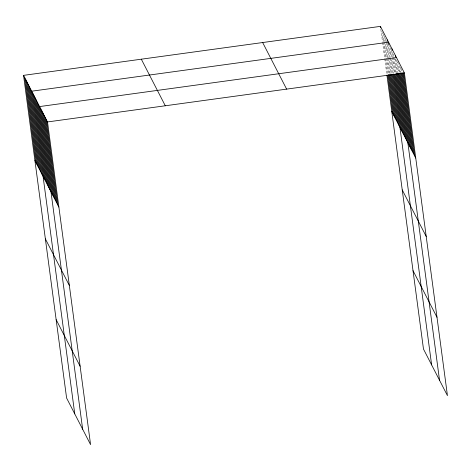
<?xml version="1.0" encoding="UTF-8"?>
<svg xmlns="http://www.w3.org/2000/svg" width="471" height="471" viewBox="0 0 471 471"><rect width="100%" height="100%" fill="white"/><g stroke="black" fill="none" stroke-linecap="round" stroke-linejoin="round"><path stroke-width="0.35" stroke-dasharray="2.35 1.77" d="M401.292 68.548L401.781 72.187M400.262 67.076L400.939 72.175M399.231 65.61L400.103 72.157M397.907 61.96L399.261 72.145M396.87 60.488L398.519 72.858M395.84 59.022L397.683 72.846M394.998 59.01L396.841 72.834M393.479 53.906L393.868 56.814M393.968 57.539L396.005 72.822M392.449 52.434L393.032 56.803M393.126 57.527L395.163 72.805M391.319 50.238L392.19 56.785M392.29 57.515L394.421 73.523M390.088 47.318L391.354 56.773M391.742 59.682L393.585 73.511M388.863 44.392L390.612 57.486M390.706 58.216L392.743 73.494M387.798 42.855L389.735 57.409M389.835 58.139L391.872 73.417M386.632 40.594L391.001 73.335M385.466 38.334L390.223 73.982M384.301 36.067L387.215 57.898M387.309 58.622L389.352 73.906M383.141 33.806L388.475 73.823M381.975 31.545L383.335 41.731M383.429 42.461L387.704 74.471M380.809 29.279L382.458 41.648M382.558 42.378L386.826 74.394"/><path stroke-width="0.71" d="M23.55 75.36L47.524 121.942L90.579 444.63L66.605 398.048L23.55 75.36L380.421 26.37L404.395 72.952L447.45 395.64L423.476 349.058L386.927 75.119M396.482 57.58L39.611 106.57L82.666 429.258M47.524 121.942L404.395 72.952M391.778 111.497L415.752 158.079M402.24 189.895L426.214 236.477M413.014 270.666L436.988 317.248M262.653 42.537L286.627 89.119M141.318 59.193L165.292 105.775M34.907 160.487L58.881 207.069M45.369 238.879L69.343 285.461M56.143 319.65L80.117 366.232M403.553 72.94L414.621 155.883M402.717 72.928L413.491 153.687M401.875 72.911L412.361 151.491M401.039 72.899L411.23 149.295M400.197 72.887L410.1 147.105M399.455 73.6L408.969 144.909M398.619 73.588L439.537 380.274M395.352 55.384L395.546 56.838M397.777 73.576L406.708 140.517M396.941 73.564L405.584 138.321M396.099 73.547L404.454 136.125M391.96 48.796L392.155 50.25M395.357 74.265L403.323 133.929M394.521 74.247L402.193 131.733M393.679 74.235L401.062 129.537M388.863 44.392L388.569 42.207L31.698 91.197L74.759 413.885M392.843 74.224L431.63 364.901M387.409 39.947L387.604 41.401M391.972 74.141L398.766 125.074M391.195 74.789L397.601 122.813M390.324 74.712L396.435 120.552M389.446 74.63L395.275 118.286M388.575 74.553L394.109 116.025M387.798 75.201L392.944 113.764M380.421 26.37L380.615 27.824M46.393 119.746L57.75 204.873M45.263 117.55L56.62 202.677M44.133 115.354L55.49 200.481M43.002 113.158L54.359 198.285M41.872 110.962L53.229 196.089M40.742 108.766L52.098 193.893M38.481 104.374L49.838 189.501M37.35 102.178L48.713 187.305M36.22 99.982L47.583 185.109M35.09 97.785L46.452 182.913M33.959 95.589L45.322 180.717M32.829 93.393L44.192 178.521M30.538 88.931L41.895 174.064M29.373 86.67L40.73 171.797M28.207 84.409L39.564 169.536M27.041 82.142L38.404 167.276M25.881 79.882L37.238 165.015M24.716 77.621L36.073 162.748"/></g></svg>
